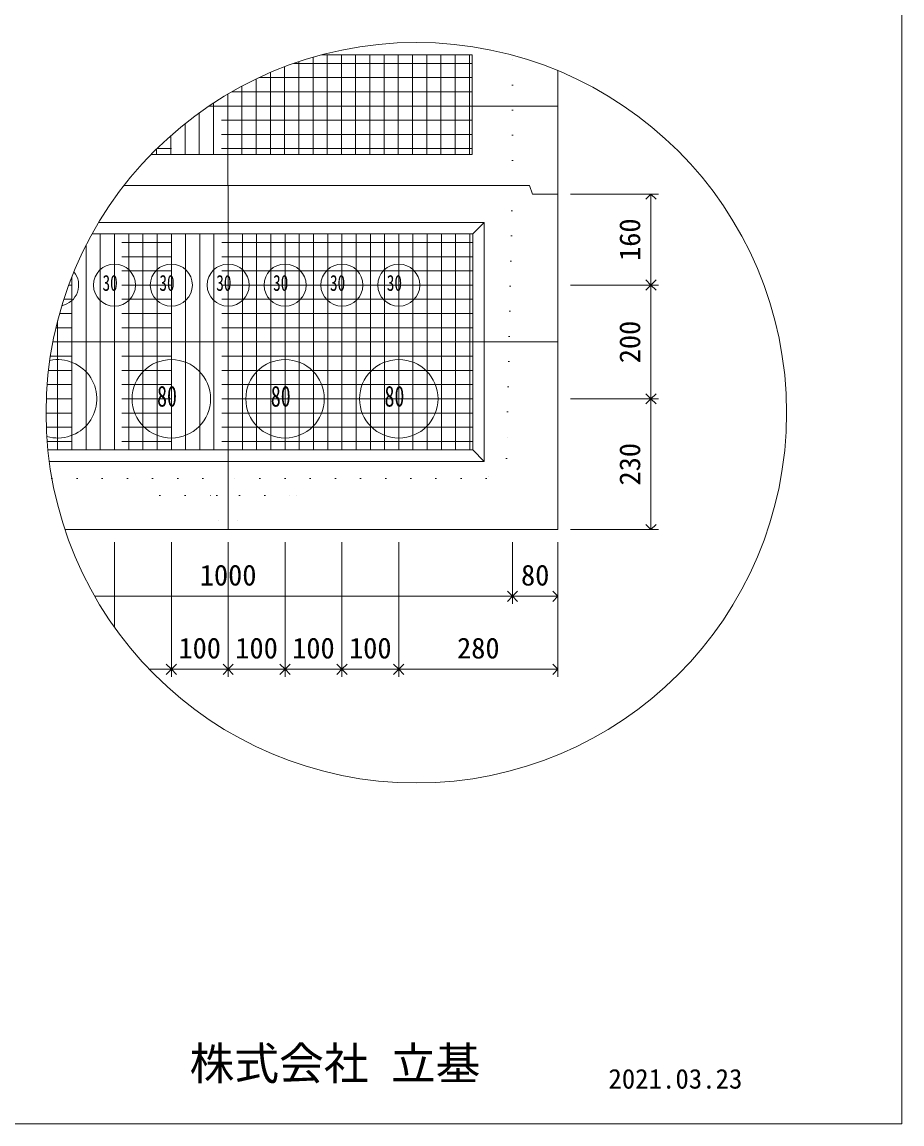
# Model space of a CAD drawing. Units: millimetres, scale not verified. Extents: x -4890 to 18490, y -2292 to 2292.
# Drawn here: x -2944 to -1830, y -1984 to -588 of the extents above; entities that cross this region are included whole.
import ezdxf
from ezdxf.enums import TextEntityAlignment as Align

# ---------------------------------------------------------------- set-up
doc = ezdxf.new("R2010")
doc.units = ezdxf.units.MM
doc.header["$LTSCALE"] = 10
doc.linetypes.add('USER2', pattern=[50.8, 31.75, -6.35, 6.35, -6.35])
doc.linetypes.add('USER5', pattern=[3.185, 0.01, -3.175])
for name, color, linetype, lineweight in [('0-0_0', 1, 'Continuous', 18), ('0-1_Defpoints', 7, 'USER2', 5), ('0-2_waku', 7, 'Continuous', 18), ('0-3_gaikei', 7, 'Continuous', 18), ('0-4_kakure', 7, 'USER5', 18), ('0-5_sunpou', 7, 'Continuous', 5), ('0-7_center', 7, 'Continuous', 18), ('0-8_hole', 6, 'Continuous', 18), ('0-D_dims', 7, 'Continuous', 18), ('0-E_文字１', 150, 'USER2', 18), ('0-F_コア部分\u3000寸法補助線3', 150, 'USER2', 18), ('1-0_コア部分\u3000寸法補助線2', 150, 'USER2', 18), ('1-1_コア部分\u3000中心補助線', 1, 'Continuous', 18), ('1-2_コア部分\u3000寸法補助線', 7, 'USER2', 5), ('1-3_uchigawa2', 6, 'USER2', 18)]:
    doc.layers.add(name, color=color, linetype=linetype, lineweight=lineweight)
doc.styles.add('ＭＳ ゴシック', font='')
doc.styles.get('ＭＳ ゴシック').set_extended_font_data('MS Gothic')

# ---------------------------------------------------------------- blocks, each defined once
blk = doc.blocks.new('_Open90_32')
at = {"layer": '0-5_sunpou'}
blk.add_line((0, 0), (-1, 0), dxfattribs=at)
blk.add_lwpolyline([(-0.5, 0.5), (0, 0), (-0.5, -0.5)], dxfattribs=at)

msp = doc.modelspace()

# ---------------------------------------------------------------- linework, layer by layer
at = {"layer": '0-0_0'}
for p, q in [((-2683.81, -795.13), (-2683.81, -679.29)), ((-2266.83, -694.33), (-2707.58, -694.33)), ((-2683.2, -1230.73), (-2683.2, -795.13)), ((-2905.22, -993.13), (-2265.6, -993.13))]:
    msp.add_line(p, q, dxfattribs=at)
at = {"layer": '0-1_Defpoints'}
for p, q in [((-2374.21, -640.33), (-2600.18, -640.33)), ((-2539.81, -755.53), (-2539.81, -629.53)), ((-2467.81, -755.53), (-2467.81, -629.53)), ((-2395.81, -755.53), (-2395.81, -629.53)), ((-2611.81, -755.53), (-2611.81, -644.59)), ((-2755.81, -755.53), (-2755.81, -731.73)), ((-2374.21, -748.33), (-2773.61, -748.33)), ((-2827.2, -1129.93), (-2827.2, -856.33)), ((-2755.2, -1129.93), (-2755.2, -856.33)), ((-2611.2, -1129.93), (-2611.2, -856.33)), ((-2539.2, -1129.93), (-2539.2, -856.33)), ((-2467.2, -1129.93), (-2467.2, -856.33)), ((-2395.2, -1129.93), (-2395.2, -856.33)), ((-2373.6, -921.13), (-2885.12, -921.13)), ((-2899.2, -1129.93), (-2899.2, -966.42)), ((-2373.6, -1065.13), (-2913.54, -1065.13))]:
    msp.add_line(p, q, dxfattribs=at)
at = {"layer": '0-2_waku'}
for p in [(-1830, 2291.5), (-4890, -1983.5), (-4890, -1983.5), (-4890, -1983.5), (-4890, -1983.5)]:
    msp.add_line(p, (-1830, -1983.5), dxfattribs=at)
at = {"layer": '0-2_waku', "color": 6, "linetype": 'USER2'}
for p, q in [((-2374.21, -629.53), (-2565.04, -629.53)), ((-2374.21, -629.53), (-2374.21, -755.53)), ((-2780.78, -755.53), (-2683.81, -755.53)), ((-2374.21, -755.53), (-2683.81, -755.53))]:
    msp.add_line(p, q, dxfattribs=at)
at = {"layer": '0-3_gaikei'}
for p, q in [((-2265.6, -1007.53), (-2265.6, -649.58)), ((-2301.6, -795.13), (-2298, -805.93)), ((-2265.6, -805.93), (-2298, -805.93))]:
    msp.add_line(p, q, dxfattribs=at)
for points in [[(-2301.6, -795.13), (-2683.2, -795.13), (-2815.27, -795.13)], [(-2889.91, -1230.73), (-2265.6, -1230.73), (-2265.6, -805.93)], [(-2880.77, -1230.73), (-2265.6, -1230.73), (-2265.6, -805.93)]]:
    msp.add_lwpolyline(points, dxfattribs=at)
at = {"layer": '0-4_kakure'}
for p, q in [((-2323.2, -795.13), (-2323.2, -630)), ((-2323.2, -795.13), (-2330.63, -1140.73)), ((-2330.63, -1140.73), (-2356.38, -1165.93)), ((-2906.44, -1165.93), (-2683.2, -1165.93)), ((-2769.6, -1187.53), (-2791.2, -1165.93)), ((-2356.38, -1165.93), (-2683.2, -1165.93)), ((-2596.8, -1187.53), (-2575.2, -1165.93)), ((-2769.6, -1187.53), (-2697.6, -1187.53)), ((-2697.6, -1187.53), (-2694.72, -1230.73)), ((-2668.8, -1187.53), (-2671.68, -1230.73)), ((-2668.8, -1187.53), (-2596.8, -1187.53))]:
    msp.add_line(p, q, dxfattribs=at)
at = {"layer": '0-5_sunpou', "color": 150, "lineweight": 18}
for p, q in [((-2249.76, -805.93), (-2138.45, -805.93)), ((-2147.81, -818.89), (-2147.81, -908.17)), ((-2249.76, -921.13), (-2138.45, -921.13)), ((-2249.76, -921.13), (-2138.45, -921.13)), ((-2147.81, -934.09), (-2147.81, -1052.17)), ((-2249.76, -1065.13), (-2138.45, -1065.13)), ((-2249.76, -1065.13), (-2138.45, -1065.13)), ((-2147.81, -1078.09), (-2147.81, -1217.77)), ((-2249.76, -1230.73), (-2138.45, -1230.73)), ((-2827.2, -1246.57), (-2827.2, -1354.38)), ((-2755.2, -1246.57), (-2755.2, -1417.03)), ((-2755.2, -1246.57), (-2755.2, -1417.03)), ((-2683.2, -1246.57), (-2683.2, -1417.03)), ((-2683.2, -1246.57), (-2683.2, -1417.03)), ((-2611.2, -1246.57), (-2611.2, -1417.03)), ((-2611.2, -1246.57), (-2611.2, -1417.03)), ((-2539.2, -1246.57), (-2539.2, -1417.03)), ((-2539.2, -1246.57), (-2539.2, -1417.03)), ((-2467.2, -1246.57), (-2467.2, -1417.03)), ((-2467.2, -1246.57), (-2467.2, -1417.03)), ((-2323.2, -1246.57), (-2323.2, -1324.64)), ((-2323.2, -1246.57), (-2323.2, -1324.64)), ((-2265.6, -1246.57), (-2265.6, -1324.64)), ((-2265.6, -1246.57), (-2265.6, -1417.03)), ((-2852.17, -1315.28), (-2336.16, -1315.28)), ((-2310.24, -1315.28), (-2278.56, -1315.28)), ((-2783.06, -1407.67), (-2768.16, -1407.67)), ((-2742.24, -1407.67), (-2696.16, -1407.67)), ((-2670.24, -1407.67), (-2624.16, -1407.67)), ((-2598.24, -1407.67), (-2552.16, -1407.67)), ((-2526.24, -1407.67), (-2480.16, -1407.67)), ((-2454.24, -1407.67), (-2278.56, -1407.67))]:
    msp.add_line(p, q, dxfattribs=at)
msp.add_circle((-2444.99, -1082.78), 468.88, dxfattribs=at)
at = {"layer": '0-7_center'}
for centre, radius in [((-2827.2, -921.13), 26.64), ((-2755.2, -921.13), 26.64), ((-2683.2, -921.13), 26.64), ((-2611.2, -921.13), 26.64), ((-2539.2, -921.13), 26.64), ((-2467.2, -921.13), 26.64), ((-2755.2, -1065.13), 49.68), ((-2611.2, -1065.13), 49.68), ((-2467.2, -1065.13), 49.68)]:
    msp.add_circle(centre, radius, dxfattribs=at)
for centre, radius, start, end in [((-2899.2, -921.13), 26.64, 281.59033, 39.2294), ((-2899.2, -1065.13), 49.68, 253.99064, 101.55918)]:
    msp.add_arc(centre, radius, start, end, dxfattribs=at)
at = {"layer": '0-8_hole'}
for p, q in [((-2359.2, -1144.33), (-2359.2, -841.93)), ((-2373.6, -1129.93), (-2373.6, -856.33)), ((-2911.49, -1129.93), (-2373.6, -1129.93)), ((-2359.2, -1144.33), (-2373.6, -1129.93)), ((-2909.81, -1144.33), (-2359.2, -1144.33))]:
    msp.add_line(p, q, dxfattribs=at)
for points in [[(-2855.56, -856.33), (-2683.2, -856.33), (-2373.6, -856.33), (-2359.2, -841.93)], [(-2847.28, -841.93), (-2683.2, -841.93), (-2359.2, -841.93)]]:
    msp.add_lwpolyline(points, dxfattribs=at)
at = {"layer": '0-E_文字１'}
for p, q in [((-2593.81, -755.53), (-2593.81, -638.15)), ((-2557.81, -755.53), (-2557.81, -629.53)), ((-2521.81, -755.53), (-2521.81, -629.53)), ((-2485.81, -755.53), (-2485.81, -629.53)), ((-2449.81, -755.53), (-2449.81, -629.53)), ((-2413.81, -755.53), (-2413.81, -629.53)), ((-2377.81, -755.53), (-2377.81, -629.53)), ((-2629.81, -755.53), (-2629.81, -651.87)), ((-2665.81, -755.53), (-2665.81, -669.16)), ((-2374.21, -676.33), (-2678.75, -676.33)), ((-2701.81, -755.53), (-2701.81, -690.5)), ((-2737.81, -755.53), (-2737.81, -716.58)), ((-2374.21, -712.33), (-2732.42, -712.33)), ((-2773.81, -755.53), (-2773.81, -748.53)), ((-2845.2, -1129.93), (-2845.2, -856.33)), ((-2809.2, -1129.93), (-2809.2, -856.33)), ((-2773.2, -1129.93), (-2773.2, -856.33)), ((-2737.2, -1129.93), (-2737.2, -856.33)), ((-2701.2, -1129.93), (-2701.2, -856.33)), ((-2665.2, -1129.93), (-2665.2, -856.33)), ((-2629.2, -1129.93), (-2629.2, -856.33)), ((-2593.2, -1129.93), (-2593.2, -856.33)), ((-2557.2, -1129.93), (-2557.2, -856.33)), ((-2521.2, -1129.93), (-2521.2, -856.33)), ((-2485.2, -1129.93), (-2485.2, -856.33)), ((-2449.2, -1129.93), (-2449.2, -856.33)), ((-2413.2, -1129.93), (-2413.2, -856.33)), ((-2377.2, -1129.93), (-2377.2, -856.33)), ((-2373.6, -867.13), (-2861.33, -867.13)), ((-2373.6, -903.13), (-2878.09, -903.13)), ((-2881.2, -1129.93), (-2881.2, -910.83)), ((-2373.6, -939.13), (-2891.32, -939.13)), ((-2373.6, -975.13), (-2901.34, -975.13)), ((-2373.6, -1011.13), (-2908.36, -1011.13)), ((-2373.6, -1047.13), (-2912.51, -1047.13)), ((-2373.6, -1083.13), (-2913.87, -1083.13)), ((-2373.6, -1119.13), (-2912.46, -1119.13))]:
    msp.add_line(p, q, dxfattribs=at)
at = {"layer": '0-F_コア部分\u3000寸法補助線3'}
for p, q in [((-2575.81, -755.53), (-2575.81, -632.53)), ((-2503.81, -755.53), (-2503.81, -629.53)), ((-2431.81, -755.53), (-2431.81, -629.53)), ((-2647.81, -755.53), (-2647.81, -660.04)), ((-2374.21, -658.33), (-2644.21, -658.33)), ((-2719.81, -755.53), (-2719.81, -702.89)), ((-2374.21, -730.33), (-2754.22, -730.33)), ((-2791.2, -1129.93), (-2791.2, -856.33)), ((-2719.2, -1129.93), (-2719.2, -856.33)), ((-2647.2, -1129.93), (-2647.2, -856.33)), ((-2575.2, -1129.93), (-2575.2, -856.33)), ((-2503.2, -1129.93), (-2503.2, -856.33)), ((-2431.2, -1129.93), (-2431.2, -856.33)), ((-2863.2, -1129.93), (-2863.2, -870.77)), ((-2373.6, -885.13), (-2870.17, -885.13)), ((-2373.6, -957.13), (-2896.72, -957.13)), ((-2899.2, -1129.93), (-2899.2, -966.42)), ((-2373.6, -1029.13), (-2910.79, -1029.13)), ((-2373.6, -1101.13), (-2913.51, -1101.13))]:
    msp.add_line(p, q, dxfattribs=at)
at = {"layer": '1-0_コア部分\u3000寸法補助線2'}
for p, q in [((-2575.81, -755.53), (-2575.81, -632.53)), ((-2503.81, -755.53), (-2503.81, -629.53)), ((-2431.81, -755.53), (-2431.81, -629.53)), ((-2647.81, -755.53), (-2647.81, -660.04)), ((-2374.21, -658.33), (-2644.21, -658.33)), ((-2719.81, -755.53), (-2719.81, -702.89)), ((-2374.21, -730.33), (-2754.22, -730.33)), ((-2791.2, -1129.93), (-2791.2, -856.33)), ((-2719.2, -1129.93), (-2719.2, -856.33)), ((-2647.2, -1129.93), (-2647.2, -856.33)), ((-2575.2, -1129.93), (-2575.2, -856.33)), ((-2503.2, -1129.93), (-2503.2, -856.33)), ((-2431.2, -1129.93), (-2431.2, -856.33)), ((-2863.2, -1129.93), (-2863.2, -870.77)), ((-2373.6, -885.13), (-2870.17, -885.13)), ((-2373.6, -957.13), (-2896.72, -957.13)), ((-2899.2, -1129.93), (-2899.2, -966.42)), ((-2373.6, -1029.13), (-2910.79, -1029.13)), ((-2373.6, -1101.13), (-2913.51, -1101.13))]:
    msp.add_line(p, q, dxfattribs=at)
at = {"layer": '1-1_コア部分\u3000中心補助線'}
for p, q in [((-2683.81, -795.13), (-2683.81, -679.29)), ((-2266.83, -694.33), (-2707.58, -694.33)), ((-2683.2, -1230.73), (-2683.2, -795.13)), ((-2905.22, -993.13), (-2265.6, -993.13))]:
    msp.add_line(p, q, dxfattribs=at)
at = {"layer": '1-2_コア部分\u3000寸法補助線'}
for p, q in [((-2374.21, -640.33), (-2600.18, -640.33)), ((-2539.81, -755.53), (-2539.81, -629.53)), ((-2467.81, -755.53), (-2467.81, -629.53)), ((-2395.81, -755.53), (-2395.81, -629.53)), ((-2611.81, -755.53), (-2611.81, -644.59)), ((-2755.81, -755.53), (-2755.81, -731.73)), ((-2374.21, -748.33), (-2773.61, -748.33)), ((-2827.2, -1129.93), (-2827.2, -856.33)), ((-2755.2, -1129.93), (-2755.2, -856.33)), ((-2611.2, -1129.93), (-2611.2, -856.33)), ((-2539.2, -1129.93), (-2539.2, -856.33)), ((-2467.2, -1129.93), (-2467.2, -856.33)), ((-2395.2, -1129.93), (-2395.2, -856.33)), ((-2373.6, -921.13), (-2885.12, -921.13)), ((-2899.2, -1129.93), (-2899.2, -966.42)), ((-2373.6, -1065.13), (-2913.54, -1065.13))]:
    msp.add_line(p, q, dxfattribs=at)
at = {"layer": '1-3_uchigawa2'}
for p, q in [((-2374.21, -629.53), (-2565.04, -629.53)), ((-2374.21, -629.53), (-2374.21, -755.53)), ((-2780.78, -755.53), (-2683.81, -755.53)), ((-2374.21, -755.53), (-2683.81, -755.53))]:
    msp.add_line(p, q, dxfattribs=at)

# ---------------------------------------------------------------- block references
at = {"layer": '0-5_sunpou', "xscale": 12.96, "yscale": 12.96}
for p, rotation in [((-2147.81, -805.93), 90), ((-2147.81, -921.13), 270), ((-2147.81, -921.13), 90), ((-2147.81, -1065.13), 270), ((-2147.81, -1065.13), 90), ((-2147.81, -1230.73), 270), ((-2323.2, -1315.28), 180), ((-2755.2, -1407.67), 180), ((-2683.2, -1407.67), 180), ((-2611.2, -1407.67), 180), ((-2539.2, -1407.67), 180), ((-2467.2, -1407.67), 180)]:
    msp.add_blockref('_Open90_32', p, dxfattribs=dict(at, rotation=rotation))
for p in [(-2323.2, -1315.28), (-2265.6, -1315.28), (-2755.2, -1407.67), (-2683.2, -1407.67), (-2611.2, -1407.67), (-2539.2, -1407.67), (-2467.2, -1407.67), (-2265.6, -1407.67)]:
    msp.add_blockref('_Open90_32', p, dxfattribs=at)

# ---------------------------------------------------------------- texts
at = {"layer": '0-5_sunpou', "style": 'ＭＳ ゴシック'}
for s, p in [('160', (-2153.57, -890.53)), ('200', (-2153.57, -1020.13)), ('230', (-2153.57, -1174.93))]:
    msp.add_text(s, height=26.39, rotation=90, dxfattribs=at).set_placement(p, align=Align.BOTTOM_LEFT)
for s, p in [('1000', (-2719.2, -1309.52)), ('80', (-2312.4, -1309.52)), ('100', (-2746.2, -1401.91)), ('100', (-2674.2, -1401.91)), ('100', (-2602.2, -1401.91)), ('100', (-2530.2, -1401.91)), ('280', (-2393.4, -1401.91))]:
    msp.add_text(s, height=26.39, dxfattribs=at).set_placement(p, align=Align.BOTTOM_LEFT)
at = {"layer": '0-D_dims', "style": 'ＭＳ ゴシック', "width": 0.7}
for s, height, p in [('30', 20.19, (-2842.32, -934.48)), ('30', 20.19, (-2770.32, -934.48)), ('30', 20.19, (-2698.32, -934.48)), ('30', 20.19, (-2626.32, -934.48)), ('30', 20.19, (-2554.32, -934.48)), ('30', 20.19, (-2482.32, -934.48)), ('80', 26.39, (-2773.25, -1082.91)), ('80', 26.39, (-2629.25, -1082.91)), ('80', 26.39, (-2485.25, -1082.91))]:
    msp.add_text(s, height=height, dxfattribs=at).set_placement(p, align=Align.BOTTOM_LEFT)
at = {"layer": '0-D_dims', "style": 'ＭＳ ゴシック'}
for s, height, p in [('株式会社 立基', 41.57, (-2732.23, -1940.02)), ('2021.03.23', 24.94, (-2201.72, -1946.23))]:
    msp.add_text(s, height=height, dxfattribs=at).set_placement(p, align=Align.BOTTOM_LEFT)

doc.saveas('drawing.dxf')
